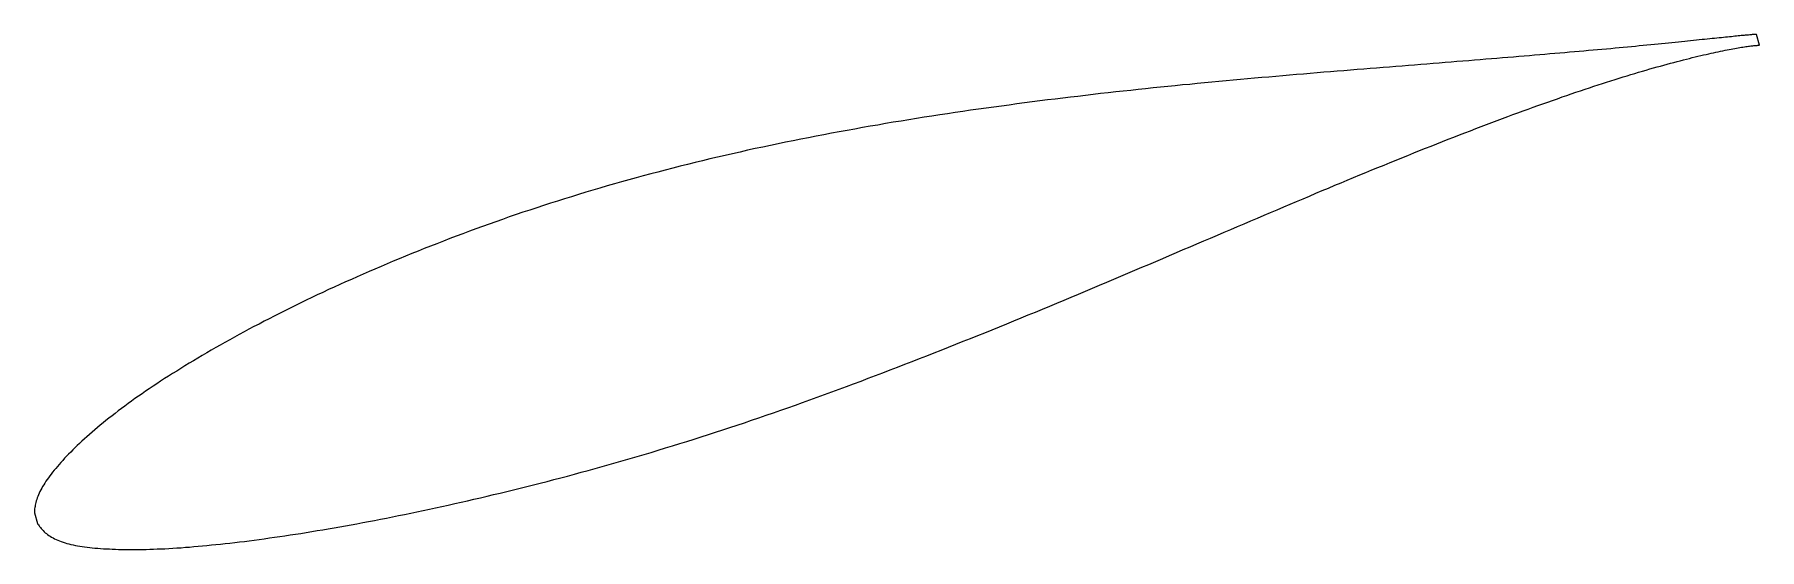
# Model space of a CAD drawing. Header units: metres. Extents: x -44 to 89, y -15 to 25.
import ezdxf

# ---------------------------------------------------------------- set-up
doc = ezdxf.new("R2010")
doc.units = ezdxf.units.M

msp = doc.modelspace()

# ---------------------------------------------------------------- linework, layer by layer
msp.add_lwpolyline([(89.09, 25.38), (89.09, 25.38), (89.08, 25.38), (89.07, 25.38), (89.05, 25.38), (89.03, 25.38), (89, 25.38), (88.96, 25.38), (88.92, 25.38), (88.88, 25.37), (88.82, 25.37), (88.77, 25.37), (88.71, 25.36), (88.64, 25.36), (88.57, 25.35), (88.49, 25.34), (88.41, 25.34), (88.32, 25.33), (88.23, 25.32), (88.13, 25.31), (88.03, 25.3), (87.92, 25.29), (87.8, 25.28), (87.68, 25.27), (87.56, 25.26), (87.43, 25.24), (87.3, 25.23), (87.16, 25.21), (87.01, 25.2), (86.86, 25.18), (86.71, 25.17), (86.55, 25.15), (86.38, 25.13), (86.21, 25.12), (86.04, 25.1), (85.85, 25.08), (85.67, 25.06), (85.48, 25.04), (85.28, 25.02), (85.08, 25), (84.88, 24.98), (84.67, 24.96), (84.45, 24.93), (84.23, 24.91), (84, 24.89), (83.77, 24.86), (83.54, 24.84), (83.3, 24.82), (83.05, 24.79), (82.8, 24.77), (82.55, 24.74), (82.29, 24.71), (82.02, 24.69), (81.75, 24.66), (81.48, 24.63), (81.2, 24.61), (80.91, 24.58), (80.62, 24.55), (80.33, 24.52), (80.03, 24.49), (79.73, 24.46), (79.42, 24.43), (79.11, 24.41), (78.79, 24.38), (78.47, 24.35), (78.15, 24.31), (77.82, 24.28), (77.48, 24.25), (77.14, 24.22), (76.8, 24.19), (76.45, 24.16), (76.1, 24.13), (75.74, 24.1), (75.38, 24.07), (75.01, 24.03), (74.64, 24), (74.27, 23.97), (73.89, 23.94), (73.5, 23.9), (73.12, 23.87), (72.73, 23.84), (72.33, 23.8), (71.93, 23.77), (71.53, 23.73), (71.12, 23.7), (70.71, 23.67), (70.29, 23.63), (69.87, 23.6), (69.45, 23.56), (69.02, 23.53), (68.59, 23.49), (68.16, 23.46), (67.72, 23.42), (67.27, 23.38), (66.83, 23.35), (66.38, 23.31), (65.92, 23.28), (65.47, 23.24), (65.01, 23.2), (64.54, 23.16), (64.07, 23.13), (63.6, 23.09), (63.13, 23.05), (62.65, 23.01), (62.17, 22.97), (61.68, 22.94), (61.2, 22.9), (60.7, 22.86), (60.21, 22.82), (59.71, 22.78), (59.21, 22.74), (58.71, 22.7), (58.2, 22.66), (57.69, 22.62), (57.18, 22.57), (56.66, 22.53), (56.15, 22.49), (55.63, 22.45), (55.1, 22.4), (54.58, 22.36), (54.05, 22.31), (53.52, 22.27), (52.98, 22.22), (52.45, 22.18), (51.91, 22.13), (51.36, 22.08), (50.82, 22.04), (50.27, 21.99), (49.73, 21.94), (49.18, 21.89), (48.62, 21.84), (48.07, 21.79), (47.51, 21.74), (46.95, 21.68), (46.39, 21.63), (45.83, 21.58), (45.26, 21.52), (44.7, 21.47), (44.13, 21.41), (43.56, 21.35), (42.99, 21.29), (42.41, 21.24), (41.84, 21.18), (41.26, 21.12), (40.69, 21.05), (40.11, 20.99), (39.53, 20.93), (38.94, 20.86), (38.36, 20.8), (37.78, 20.73), (37.19, 20.66), (36.6, 20.59), (36.02, 20.52), (35.43, 20.45), (34.84, 20.38), (34.25, 20.31), (33.66, 20.23), (33.06, 20.16), (32.47, 20.08), (31.88, 20), (31.28, 19.92), (30.69, 19.84), (30.09, 19.76), (29.5, 19.68), (28.9, 19.59), (28.3, 19.51), (27.7, 19.42), (27.11, 19.33), (26.51, 19.24), (25.91, 19.15), (25.31, 19.06), (24.71, 18.97), (24.12, 18.87), (23.52, 18.77), (22.92, 18.68), (22.32, 18.58), (21.72, 18.48), (21.13, 18.37), (20.53, 18.27), (19.93, 18.17), (19.33, 18.06), (18.74, 17.95), (18.14, 17.84), (17.55, 17.73), (16.95, 17.62), (16.36, 17.51), (15.76, 17.39), (15.17, 17.27), (14.58, 17.15), (13.99, 17.03), (13.4, 16.91), (12.81, 16.79), (12.22, 16.66), (11.63, 16.54), (11.05, 16.41), (10.46, 16.28), (9.88, 16.15), (9.3, 16.01), (8.71, 15.88), (8.13, 15.74), (7.56, 15.6), (6.98, 15.46), (6.4, 15.32), (5.83, 15.18), (5.26, 15.03), (4.68, 14.88), (4.11, 14.73), (3.55, 14.58), (2.98, 14.43), (2.42, 14.28), (1.85, 14.12), (1.29, 13.97), (0.74, 13.81), (0.18, 13.65), (-0.38, 13.49), (-0.93, 13.32), (-1.48, 13.16), (-2.03, 12.99), (-2.57, 12.82), (-3.12, 12.65), (-3.66, 12.48), (-4.2, 12.31), (-4.74, 12.14), (-5.27, 11.96), (-5.8, 11.78), (-6.33, 11.61), (-6.86, 11.43), (-7.39, 11.25), (-7.91, 11.06), (-8.43, 10.88), (-8.94, 10.7), (-9.46, 10.51), (-9.97, 10.32), (-10.48, 10.14), (-10.99, 9.95), (-11.49, 9.76), (-11.99, 9.57), (-12.49, 9.38), (-12.99, 9.18), (-13.48, 8.99), (-13.97, 8.8), (-14.45, 8.6), (-14.94, 8.41), (-15.42, 8.21), (-15.9, 8.02), (-16.37, 7.82), (-16.84, 7.62), (-17.31, 7.42), (-17.78, 7.22), (-18.24, 7.02), (-18.7, 6.82), (-19.15, 6.62), (-19.6, 6.42), (-20.05, 6.22), (-20.5, 6.02), (-20.94, 5.82), (-21.38, 5.62), (-21.81, 5.41), (-22.25, 5.21), (-22.67, 5.01), (-23.1, 4.8), (-23.52, 4.6), (-23.94, 4.39), (-24.35, 4.19), (-24.76, 3.99), (-25.17, 3.78), (-25.57, 3.58), (-25.97, 3.37), (-26.36, 3.17), (-26.75, 2.96), (-27.14, 2.76), (-27.53, 2.55), (-27.91, 2.35), (-28.28, 2.15), (-28.65, 1.94), (-29.02, 1.74), (-29.39, 1.54), (-29.75, 1.33), (-30.1, 1.13), (-30.45, 0.93), (-30.8, 0.72), (-31.15, 0.52), (-31.49, 0.32), (-31.82, 0.12), (-32.15, -0.08), (-32.48, -0.28), (-32.8, -0.48), (-33.12, -0.68), (-33.44, -0.88), (-33.75, -1.07), (-34.05, -1.27), (-34.36, -1.47), (-34.65, -1.66), (-34.95, -1.86), (-35.24, -2.05), (-35.52, -2.25), (-35.8, -2.44), (-36.08, -2.63), (-36.35, -2.82), (-36.61, -3.01), (-36.88, -3.2), (-37.13, -3.39), (-37.39, -3.58), (-37.64, -3.77), (-37.88, -3.96), (-38.12, -4.14), (-38.36, -4.33), (-38.59, -4.51), (-38.81, -4.69), (-39.03, -4.87), (-39.25, -5.05), (-39.46, -5.23), (-39.67, -5.41), (-39.87, -5.59), (-40.07, -5.77), (-40.26, -5.94), (-40.45, -6.11), (-40.63, -6.29), (-40.81, -6.46), (-40.99, -6.63), (-41.16, -6.79), (-41.32, -6.96), (-41.48, -7.12), (-41.64, -7.28), (-41.79, -7.44), (-41.94, -7.6), (-42.08, -7.76), (-42.22, -7.91), (-42.35, -8.07), (-42.48, -8.22), (-42.6, -8.37), (-42.72, -8.51), (-42.83, -8.66), (-42.94, -8.8), (-43.04, -8.94), (-43.14, -9.09), (-43.24, -9.22), (-43.32, -9.36), (-43.41, -9.49), (-43.49, -9.63), (-43.56, -9.76), (-43.63, -9.89), (-43.7, -10.02), (-43.76, -10.14), (-43.81, -10.27), (-43.86, -10.39), (-43.91, -10.51), (-43.95, -10.62), (-43.98, -10.74), (-44.02, -10.85), (-44.04, -10.96), (-44.07, -11.06), (-44.08, -11.16), (-44.1, -11.26), (-44.11, -11.35), (-44.11, -11.43), (-44.12, -11.51), (-44.12, -11.57), (-44.12, -11.62), (-44.12, -11.65), (-43.88, -12.5), (-43.88, -12.51), (-43.86, -12.53), (-43.84, -12.56), (-43.81, -12.6), (-43.77, -12.66), (-43.72, -12.73), (-43.66, -12.8), (-43.6, -12.88), (-43.53, -12.96), (-43.46, -13.04), (-43.38, -13.12), (-43.29, -13.2), (-43.2, -13.27), (-43.11, -13.34), (-43.01, -13.42), (-42.91, -13.48), (-42.8, -13.55), (-42.68, -13.61), (-42.57, -13.67), (-42.44, -13.73), (-42.32, -13.79), (-42.19, -13.84), (-42.05, -13.89), (-41.91, -13.94), (-41.76, -13.99), (-41.61, -14.03), (-41.46, -14.07), (-41.3, -14.11), (-41.13, -14.15), (-40.96, -14.18), (-40.79, -14.21), (-40.61, -14.24), (-40.43, -14.27), (-40.24, -14.3), (-40.05, -14.32), (-39.85, -14.35), (-39.65, -14.37), (-39.44, -14.39), (-39.23, -14.4), (-39.01, -14.42), (-38.79, -14.44), (-38.56, -14.45), (-38.33, -14.46), (-38.1, -14.47), (-37.86, -14.48), (-37.61, -14.49), (-37.36, -14.49), (-37.11, -14.5), (-36.85, -14.5), (-36.59, -14.5), (-36.32, -14.5), (-36.05, -14.5), (-35.77, -14.5), (-35.49, -14.49), (-35.21, -14.48), (-34.92, -14.47), (-34.63, -14.46), (-34.33, -14.45), (-34.03, -14.44), (-33.72, -14.42), (-33.41, -14.4), (-33.1, -14.38), (-32.78, -14.36), (-32.45, -14.33), (-32.13, -14.31), (-31.79, -14.28), (-31.46, -14.25), (-31.12, -14.22), (-30.78, -14.19), (-30.43, -14.15), (-30.08, -14.12), (-29.72, -14.08), (-29.36, -14.04), (-29, -14), (-28.63, -13.96), (-28.26, -13.91), (-27.88, -13.87), (-27.51, -13.82), (-27.12, -13.77), (-26.74, -13.72), (-26.35, -13.67), (-25.95, -13.61), (-25.56, -13.55), (-25.15, -13.5), (-24.75, -13.44), (-24.34, -13.37), (-23.93, -13.31), (-23.52, -13.25), (-23.1, -13.18), (-22.67, -13.11), (-22.25, -13.04), (-21.82, -12.97), (-21.39, -12.9), (-20.95, -12.82), (-20.51, -12.75), (-20.07, -12.67), (-19.63, -12.59), (-19.18, -12.51), (-18.73, -12.42), (-18.27, -12.34), (-17.82, -12.25), (-17.36, -12.16), (-16.89, -12.07), (-16.43, -11.98), (-15.96, -11.88), (-15.49, -11.79), (-15.01, -11.69), (-14.53, -11.59), (-14.05, -11.49), (-13.57, -11.38), (-13.09, -11.28), (-12.6, -11.17), (-12.11, -11.06), (-11.61, -10.95), (-11.12, -10.84), (-10.62, -10.73), (-10.12, -10.61), (-9.62, -10.49), (-9.11, -10.37), (-8.6, -10.25), (-8.1, -10.13), (-7.58, -10.01), (-7.07, -9.88), (-6.55, -9.75), (-6.03, -9.62), (-5.51, -9.49), (-4.99, -9.36), (-4.47, -9.23), (-3.94, -9.09), (-3.41, -8.95), (-2.88, -8.81), (-2.35, -8.67), (-1.82, -8.52), (-1.29, -8.38), (-0.75, -8.23), (-0.21, -8.08), (0.33, -7.93), (0.87, -7.77), (1.41, -7.62), (1.96, -7.46), (2.5, -7.3), (3.05, -7.14), (3.59, -6.98), (4.14, -6.81), (4.69, -6.64), (5.24, -6.47), (5.8, -6.3), (6.35, -6.13), (6.9, -5.95), (7.46, -5.78), (8.01, -5.6), (8.57, -5.42), (9.13, -5.24), (9.68, -5.05), (10.24, -4.87), (10.8, -4.68), (11.36, -4.49), (11.92, -4.3), (12.49, -4.1), (13.05, -3.91), (13.61, -3.71), (14.17, -3.52), (14.74, -3.32), (15.3, -3.12), (15.86, -2.91), (16.43, -2.71), (16.99, -2.5), (17.56, -2.3), (18.12, -2.09), (18.69, -1.88), (19.25, -1.67), (19.82, -1.46), (20.38, -1.24), (20.95, -1.03), (21.52, -0.82), (22.08, -0.6), (22.65, -0.38), (23.21, -0.16), (23.78, 0.06), (24.34, 0.28), (24.91, 0.5), (25.47, 0.72), (26.03, 0.94), (26.6, 1.17), (27.16, 1.39), (27.72, 1.62), (28.28, 1.84), (28.85, 2.07), (29.41, 2.29), (29.97, 2.52), (30.53, 2.75), (31.09, 2.98), (31.65, 3.21), (32.2, 3.44), (32.76, 3.66), (33.32, 3.89), (33.87, 4.12), (34.43, 4.35), (34.98, 4.58), (35.53, 4.81), (36.09, 5.04), (36.64, 5.28), (37.19, 5.51), (37.74, 5.74), (38.28, 5.97), (38.83, 6.2), (39.38, 6.43), (39.92, 6.66), (40.46, 6.89), (41, 7.12), (41.54, 7.35), (42.08, 7.58), (42.62, 7.81), (43.16, 8.03), (43.69, 8.26), (44.22, 8.49), (44.75, 8.72), (45.28, 8.94), (45.81, 9.17), (46.34, 9.39), (46.86, 9.62), (47.39, 9.84), (47.91, 10.06), (48.43, 10.29), (48.95, 10.51), (49.46, 10.73), (49.98, 10.95), (50.49, 11.16), (51, 11.38), (51.51, 11.6), (52.01, 11.81), (52.52, 12.03), (53.02, 12.24), (53.52, 12.45), (54.02, 12.66), (54.51, 12.87), (55.01, 13.08), (55.5, 13.29), (55.99, 13.49), (56.47, 13.7), (56.96, 13.9), (57.44, 14.1), (57.92, 14.3), (58.4, 14.5), (58.87, 14.69), (59.34, 14.89), (59.81, 15.08), (60.28, 15.27), (60.75, 15.46), (61.21, 15.65), (61.67, 15.84), (62.12, 16.02), (62.58, 16.21), (63.03, 16.39), (63.48, 16.57), (63.92, 16.74), (64.36, 16.92), (64.8, 17.09), (65.24, 17.27), (65.68, 17.44), (66.11, 17.6), (66.53, 17.77), (66.96, 17.93), (67.38, 18.1), (67.8, 18.26), (68.22, 18.42), (68.63, 18.57), (69.04, 18.73), (69.44, 18.88), (69.85, 19.03), (70.25, 19.18), (70.64, 19.32), (71.04, 19.46), (71.43, 19.61), (71.81, 19.75), (72.19, 19.88), (72.57, 20.02), (72.95, 20.15), (73.32, 20.28), (73.69, 20.41), (74.06, 20.54), (74.42, 20.66), (74.77, 20.79), (75.13, 20.91), (75.48, 21.02), (75.83, 21.14), (76.17, 21.25), (76.51, 21.37), (76.84, 21.48), (77.17, 21.58), (77.5, 21.69), (77.83, 21.79), (78.15, 21.89), (78.46, 21.99), (78.77, 22.09), (79.08, 22.18), (79.38, 22.28), (79.68, 22.37), (79.98, 22.46), (80.27, 22.54), (80.56, 22.63), (80.84, 22.71), (81.12, 22.79), (81.4, 22.87), (81.67, 22.94), (81.93, 23.01), (82.19, 23.09), (82.45, 23.16), (82.71, 23.22), (82.95, 23.29), (83.2, 23.35), (83.44, 23.42), (83.67, 23.48), (83.9, 23.53), (84.13, 23.59), (84.35, 23.64), (84.57, 23.7), (84.78, 23.75), (84.99, 23.8), (85.2, 23.84), (85.4, 23.89), (85.59, 23.93), (85.78, 23.97), (85.96, 24.01), (86.14, 24.05), (86.32, 24.09), (86.49, 24.12), (86.66, 24.16), (86.82, 24.19), (86.97, 24.22), (87.13, 24.25), (87.27, 24.27), (87.41, 24.3), (87.55, 24.32), (87.68, 24.35), (87.81, 24.37), (87.93, 24.39), (88.05, 24.41), (88.16, 24.42), (88.27, 24.44), (88.37, 24.45), (88.47, 24.47), (88.56, 24.48), (88.65, 24.49), (88.73, 24.5), (88.8, 24.51), (88.88, 24.52), (88.94, 24.53), (89, 24.53), (89.06, 24.54), (89.11, 24.54), (89.15, 24.54), (89.2, 24.55), (89.23, 24.55), (89.26, 24.55), (89.28, 24.55), (89.3, 24.55), (89.32, 24.55), (89.33, 24.55), (89.33, 24.55), (89.09, 25.38)], close=True)

doc.saveas('drawing.dxf')
